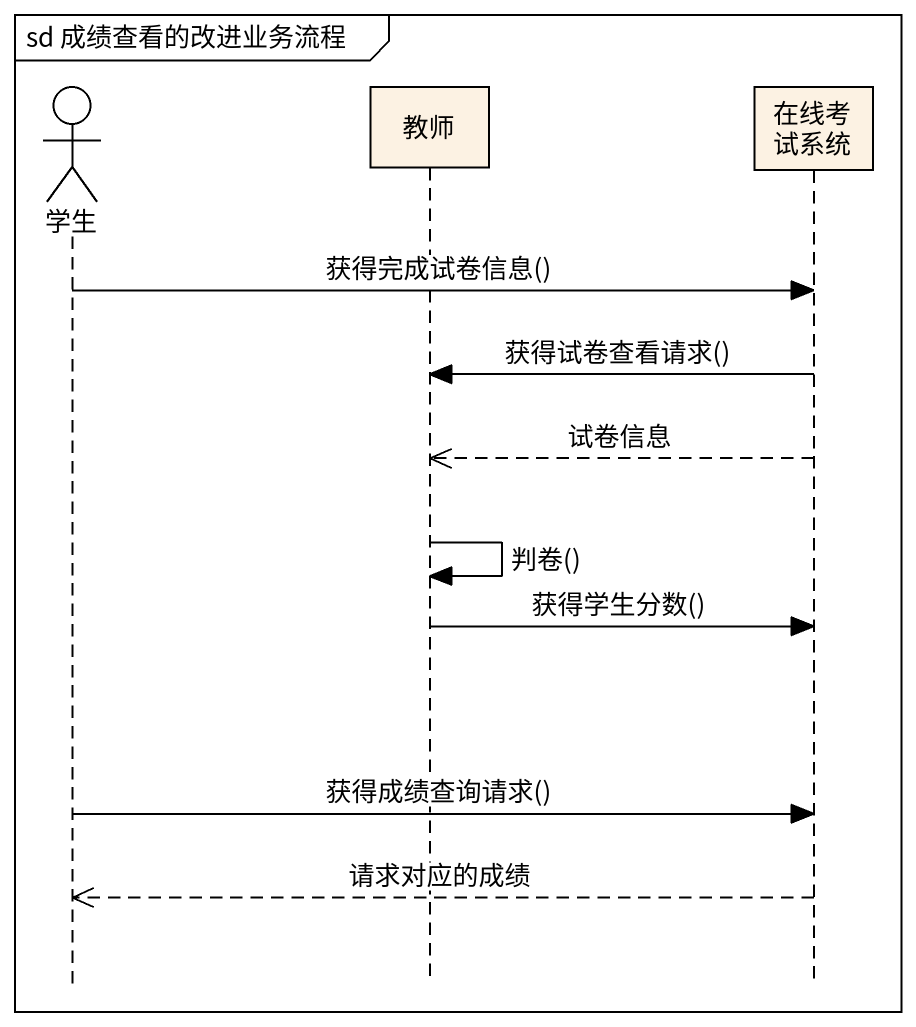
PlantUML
@startuml
mainframe sd 成绩查看的改进业务流程
hide footbox
actor 学生
participant 教师
participant 在线考试系统

学生 -> 在线考试系统 : 获得完成试卷信息()
在线考试系统 -> 教师 : 获得试卷查看请求()
在线考试系统 -->> 教师 : 试卷信息
教师 -> 教师 : 判卷()
教师 -> 在线考试系统 : 获得学生分数()
学生 -> 在线考试系统 : 获得成绩查询请求()
在线考试系统 -->> 学生 : 请求对应的成绩
@enduml
